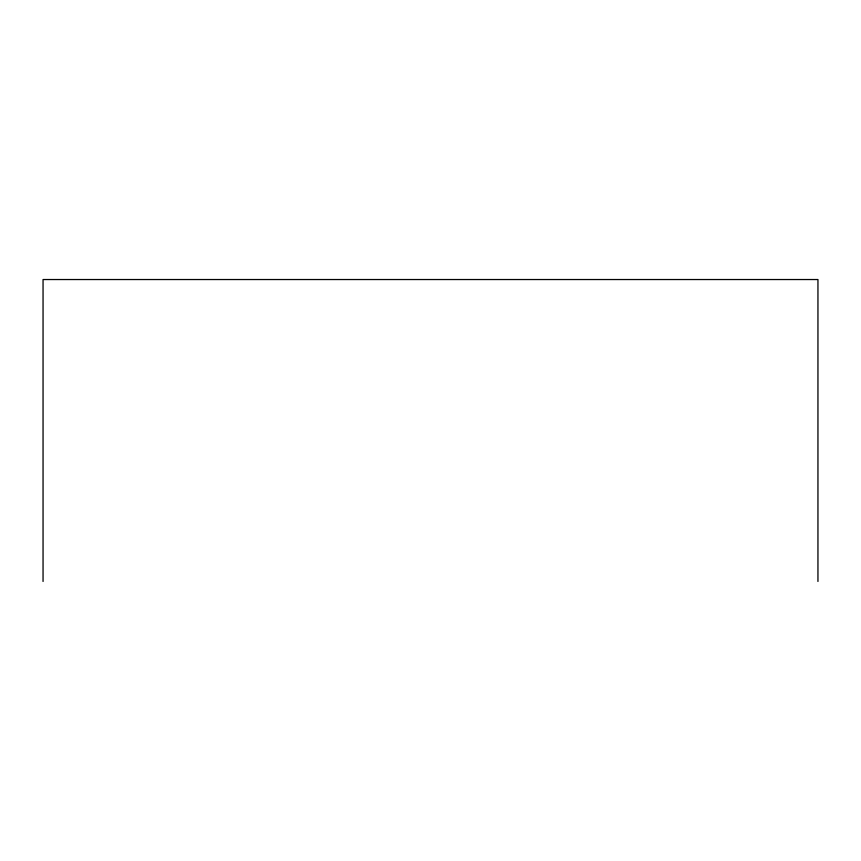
<?xml version="1.0" encoding="UTF-8"?>
<svg xmlns="http://www.w3.org/2000/svg" width="861" height="861" viewBox="0 0 861 861"><rect width="100%" height="100%" fill="white"/><g stroke="black" fill="none" stroke-linecap="round" stroke-linejoin="round"><path stroke-width="1.29" d="M817.95 581.466L817.95 279.534L43.05 279.534L43.05 581.466"/></g></svg>
